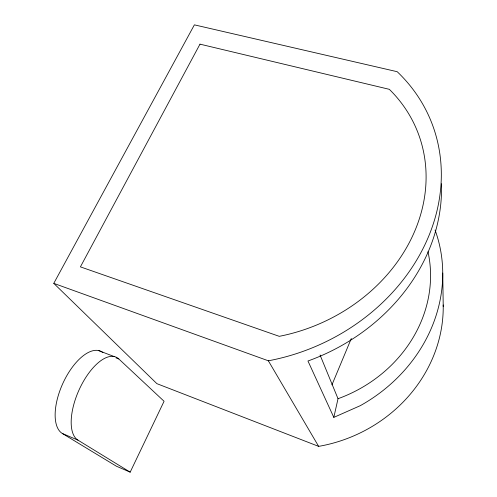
<?xml version="1.0" encoding="UTF-8"?>
<svg xmlns="http://www.w3.org/2000/svg" width="497" height="497" viewBox="0 0 497 497"><rect width="100%" height="100%" fill="white"/><g stroke="black" fill="none" stroke-linecap="round" stroke-linejoin="round"><path stroke-width="0.75" d="M435.061 230.005A156.344 139.968 -22.9 0 1 360.257 405.689L333.816 417.387L338.022 398.718A134.712 120.87 -21.7 0 0 427.979 251.718M331.934 384.877L351.323 338.463M102.842 352.578A45.401 21.284 -65.8 0 0 64.343 380.28A45.401 21.284 -65.8 0 0 62.324 433.477L116.428 466.229L130.183 472.15L164.072 401.278L118.814 358.958L116.006 357.883M53.775 283.365L194.383 24.85L397.202 71.705A194.265 164.246 -23.3 0 1 426.848 240.548A194.265 164.246 -23.3 0 1 268.355 360.797L53.775 283.365L156.884 383.653L318.645 446.374A143.422 130.848 -22.6 0 0 443.206 304.984M98.468 350.54L114.074 356.523M62.324 433.477L77.961 440.143L130.183 472.15M268.355 360.797L318.645 446.374M333.816 417.387L307.954 360.996A188.761 160.953 -23.3 0 0 441.435 183.71M320.043 354.988L338.022 398.718M442.746 273.039L443.225 306.537M77.961 440.143A45.705 20.601 -66.1 0 1 80.856 386.144A45.705 20.601 -66.1 0 1 118.814 358.958M199.987 44.152L80.408 266.864L279.258 336.332A167.458 141.956 -22.4 0 0 413.678 233.59A167.458 141.956 -22.4 0 0 389.344 89.33L199.987 44.152"/></g></svg>
